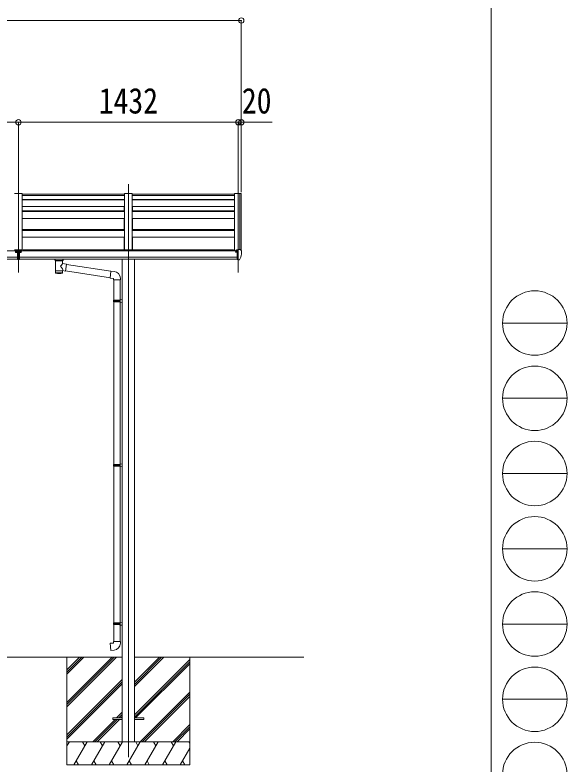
# Model space of a CAD drawing. Units: millimetres at full size. Extents: x -9783 to 9892, y -6828 to 6752.
# Drawn here: x 6295 to 9892, y -4141 to 743 of the extents above; entities that cross this region are included whole.
import ezdxf
from ezdxf.enums import TextEntityAlignment as Align

# ---------------------------------------------------------------- set-up
doc = ezdxf.new("R2010")
doc.units = ezdxf.units.MM
doc.header["$LTSCALE"] = 35
doc.header["$PDMODE"] = 32
doc.header["$PDSIZE"] = 35
for name, color, linetype, lineweight in [('0-0_0', 7, 'Continuous', 9), ('0-1_本体', 4, 'Continuous', 9), ('0-2_部品', 7, 'Continuous', 9), ('0-8_PARTS2', 2, 'Continuous', 9), ('0-A_寸法', 6, 'Continuous', 9), ('F-0_240', 7, 'Continuous', 9)]:
    doc.layers.add(name, color=color, linetype=linetype, lineweight=lineweight)
doc.styles.add('ＭＳ ゴシック', font='')
doc.styles.get('ＭＳ ゴシック').set_extended_font_data('MS Gothic')

msp = doc.modelspace()

# ---------------------------------------------------------------- linework, layer by layer
at = {"layer": '0-0_0'}
for p, q in [((5143.43, -3439.42), (6994.43, -3439.42)), ((6633.93, -3439.42), (6633.93, -4139.41)), ((6633.93, -3733.59), (6928.11, -3439.42)), ((6633.93, -3747.73), (6942.26, -3439.42)), ((6633.93, -3761.88), (6956.4, -3439.42)), ((6633.93, -3549.75), (6744.26, -3439.42)), ((6633.93, -3535.6), (6730.12, -3439.42)), ((6633.93, -3521.46), (6715.98, -3439.42)), ((8177.41, -3439.42), (7073.43, -3439.42)), ((7073.43, -3630.75), (7264.76, -3439.42)), ((7073.43, -3616.6), (7250.62, -3439.42)), ((7073.43, -3602.46), (7236.48, -3439.42)), ((7073.43, -3814.59), (7433.93, -3454.1)), ((7433.93, -3439.42), (7433.93, -4139.41)), ((7073.43, -3828.73), (7433.93, -3468.24)), ((7081.39, -3834.92), (7433.93, -3482.38)), ((6633.93, -3945.72), (6994.43, -3585.23)), ((6633.93, -3959.87), (6994.43, -3599.37)), ((6633.93, -3974.01), (6994.43, -3613.51)), ((7110.74, -3989.42), (7433.93, -3666.23)), ((7124.88, -3989.42), (7433.93, -3680.37)), ((7139.03, -3989.42), (7433.93, -3694.51)), ((6956.88, -3834.92), (6994.43, -3797.36)), ((6802.37, -3989.42), (6947.88, -3843.92)), ((6816.52, -3989.42), (6962.02, -3843.92)), ((6830.66, -3989.42), (6976.16, -3843.92)), ((6971.02, -3834.92), (6994.43, -3811.5)), ((6985.16, -3834.92), (6994.43, -3825.64)), ((7322.87, -3989.42), (7433.93, -3878.36)), ((7337.02, -3989.42), (7433.93, -3892.5)), ((7351.16, -3989.42), (7433.93, -3906.64)), ((6633.93, -4016.92), (6649.81, -3989.41)), ((7433.93, -3989.42), (6633.93, -3989.42)), ((6678.68, -4139.41), (6765.28, -3989.42)), ((6750.28, -4015.4), (6735.28, -3989.41)), ((6794.15, -4139.41), (6880.75, -3989.41)), ((6865.75, -4015.4), (6850.75, -3989.42)), ((6909.62, -4139.41), (6996.22, -3989.42)), ((6981.22, -4015.4), (6966.22, -3989.41)), ((7025.09, -4139.41), (7111.69, -3989.42)), ((7096.69, -4015.4), (7081.69, -3989.41)), ((7140.56, -4139.41), (7227.16, -3989.42)), ((7212.16, -4015.4), (7197.16, -3989.41)), ((7256.03, -4139.41), (7342.63, -3989.42)), ((7312.63, -3989.42), (7327.63, -4015.4)), ((7428.1, -3989.42), (7433.93, -3999.51)), ((7371.5, -4139.41), (7433.93, -4031.28)), ((6633.93, -4139.41), (7433.93, -4139.41)), ((6693.68, -4113.44), (6708.68, -4139.41)), ((6809.15, -4113.44), (6824.15, -4139.41)), ((6924.62, -4113.43), (6939.62, -4139.41)), ((7040.09, -4113.43), (7055.09, -4139.41)), ((7155.56, -4113.44), (7170.56, -4139.41)), ((7271.03, -4113.44), (7286.03, -4139.41)), ((7386.5, -4113.44), (7401.5, -4139.41))]:
    msp.add_line(p, q, dxfattribs=at)
at = {"layer": '0-1_本体'}
for p, q in [((6342.93, -419.35), (6292.93, -419.35)), ((6342.93, -419.35), (6342.93, -786.94)), ((7008.93, -424.48), (6342.93, -424.48)), ((7008.93, -431.55), (6342.93, -431.55)), ((7008.93, -419.35), (7008.93, -786.94)), ((7058.93, -419.35), (7008.93, -419.35)), ((7058.93, -419.35), (7058.93, -786.94)), ((7724.93, -424.48), (7058.93, -424.48)), ((7724.93, -431.55), (7058.93, -431.55)), ((7724.93, -418.75), (7724.93, -793.47)), ((7760.86, -418.95), (7760.23, -420.57)), ((7760.93, -418.84), (7760.93, -783.66)), ((7768.99, -419.17), (7761.15, -418.76)), ((7769.93, -420.06), (7769.94, -790.21)), ((7008.93, -457.86), (6342.93, -457.86)), ((7008.93, -460.42), (6342.93, -460.42)), ((7724.93, -457.86), (7058.93, -457.86)), ((7724.93, -460.42), (7058.93, -460.42)), ((7008.93, -505.16), (6342.93, -505.16)), ((7008.93, -532.14), (6342.93, -532.14)), ((7008.93, -537.09), (6342.93, -537.09)), ((7006.43, -532.14), (7006.43, -505.16)), ((7724.93, -505.16), (7058.93, -505.16)), ((7724.93, -532.14), (7058.93, -532.14)), ((7724.93, -537.09), (7058.93, -537.09)), ((7061.43, -532.14), (7061.43, -505.16)), ((7008.93, -581.28), (6342.93, -581.28)), ((7006.43, -653.05), (7006.43, -581.28)), ((7724.93, -581.28), (7058.93, -581.28)), ((7061.43, -653.05), (7061.43, -581.28)), ((7008.93, -653.05), (6342.93, -653.05)), ((7008.93, -659.85), (6342.93, -659.85)), ((7724.93, -653.05), (7058.93, -653.05)), ((7724.93, -659.85), (7058.93, -659.85)), ((7008.93, -703.4), (6342.93, -703.4)), ((7006.43, -786.94), (7006.43, -703.4)), ((7724.93, -703.4), (7058.93, -703.4)), ((7061.43, -786.94), (7061.43, -703.4)), ((6311.43, -793.47), (596.43, -793.47)), ((6342.93, -786.94), (6292.93, -786.94)), ((7743.43, -793.47), (6324.43, -793.47)), ((7719.93, -786.94), (6347.93, -786.94)), ((6347.93, -793.47), (6347.93, -786.94)), ((7719.93, -793.47), (7719.93, -786.94)), ((596.43, -834.87), (6311.43, -834.87)), ((6311.43, -846.72), (596.43, -846.64)), ((6324.43, -834.87), (7743.43, -834.87)), ((7743.43, -846.72), (6324.43, -846.7)), ((6994.43, -847.01), (6994.43, -3989.42)), ((7073.43, -847.01), (7073.43, -3989.42))]:
    msp.add_line(p, q, dxfattribs=at)
msp.add_lwpolyline([(7760.23, -783.66), (7760.23, -418.75), (7724.93, -418.75)], dxfattribs=at)
msp.add_circle((7735.96, -798.58), 3, dxfattribs=at)
for centre, radius, start, end in [((7761.14, -419.06), 0.301, 87.13321, 158.93673), ((7768.93, -420.17), 1, 6.67014, 87)]:
    msp.add_arc(centre, radius, start, end, dxfattribs=at)
at = {"layer": '0-2_部品'}
for p, q in [((6303.46, -798.8), (6303.46, -800.46)), ((6303.46, -799.7), (6304.46, -799.7)), ((6304.46, -800.46), (6304.46, -798.8)), ((6305.46, -799.56), (6306.46, -799.56)), ((6311.43, -791.12), (6311.43, -849.99)), ((6330.41, -799.56), (6329.41, -799.56)), ((6331.41, -798.8), (6331.41, -800.46)), ((6331.41, -799.7), (6332.41, -799.7)), ((6332.41, -800.46), (6332.41, -798.8)), ((7733.43, -789.53), (7733.43, -793.49)), ((7748.43, -788.37), (7734.43, -788.42)), ((7737.93, -788.41), (7737.93, -786.51)), ((7738.43, -798.6), (7738.13, -798.6)), ((7738.96, -798.6), (7738.43, -798.6)), ((7738.76, -786.1), (7748.43, -785.38)), ((7743.43, -793.41), (7749.93, -793.02)), ((7748.43, -784.6), (7749.93, -784.6)), ((7748.43, -784.6), (7748.43, -790.77)), ((7749.93, -852.18), (7749.93, -783.68)), ((7765.02, -784.25), (7769.09, -790.06)), ((7771.93, -793.05), (7771.93, -793.68)), ((6311.43, -836.82), (6324.43, -836.82)), ((6555.93, -852.99), (6555.93, -846.87)), ((6560.03, -857.49), (6560.02, -937.78)), ((6605.83, -875.06), (6605.83, -857.48)), ((6631.06, -878.97), (6605.83, -875.06)), ((6609.93, -852.99), (6609.93, -846.87)), ((6631.06, -878.97), (6624.03, -924.23)), ((7743.43, -848.98), (7748.93, -848.98)), ((7749.43, -849.98), (7748.93, -848.98)), ((7749.93, -849.98), (7749.43, -849.98)), ((7751.43, -852.09), (7749.93, -852.18)), ((7751.43, -852.09), (7755.14, -851.86)), ((7757.56, -850.37), (7767.3, -834.99)), ((6605.85, -937.78), (6605.83, -921.15)), ((6605.83, -921.41), (6624.03, -924.23)), ((6916.72, -967.85), (6624.3, -922.49)), ((6920.39, -925.92), (6630.74, -880.98)), ((6941.36, -926.31), (6920.52, -924.48)), ((6982.43, -982.05), (6982.43, -971.13)), ((6936.43, -982.05), (6982.43, -982.05)), ((6938.43, -982.05), (6938.43, -1113.67)), ((6980.43, -982.05), (6980.43, -1111.11)), ((6936.43, -1115.67), (6937.43, -1113.67)), ((6936.43, -1115.67), (6980.43, -1115.67)), ((6936.43, -1115.67), (6936.43, -1123.67)), ((6937.43, -1113.67), (6980.43, -1113.67)), ((6975.96, -1115.67), (6975.53, -1113.67)), ((6978.43, -1111.17), (6994.43, -1110.7)), ((6978.43, -1113.17), (6978.43, -1111.17)), ((6978.43, -1113.17), (6980.43, -1113.17)), ((6994.43, -1110.7), (6994.43, -1128.64)), ((6936.43, -1123.67), (6980.43, -1123.67)), ((6936.43, -1123.67), (6937.43, -1125.67)), ((6937.43, -1125.67), (6980.43, -1125.67)), ((6938.43, -1125.67), (6938.43, -2183.52)), ((6978.43, -1128.17), (6978.43, -1126.17)), ((6978.43, -1128.17), (6994.43, -1128.64)), ((6980.43, -1128.23), (6980.43, -2180.96)), ((6936.43, -2185.52), (6937.43, -2183.52)), ((6936.43, -2185.52), (6980.43, -2185.52)), ((6936.43, -2185.52), (6936.43, -2193.52)), ((6936.43, -2193.52), (6980.43, -2193.52)), ((6936.43, -2193.52), (6937.43, -2195.52)), ((6937.43, -2183.52), (6980.43, -2183.52)), ((6937.43, -2195.52), (6980.43, -2195.52)), ((6938.43, -2195.52), (6938.43, -3215.01)), ((6975.96, -2185.52), (6975.53, -2183.52)), ((6978.43, -2181.02), (6994.43, -2180.54)), ((6978.43, -2183.02), (6978.43, -2181.02)), ((6978.43, -2183.02), (6980.43, -2183.02)), ((6978.43, -2198.02), (6978.43, -2196.02)), ((6994.43, -2180.54), (6994.43, -2198.49)), ((6978.43, -2198.02), (6994.43, -2198.49)), ((6980.43, -2198.07), (6980.43, -3212.46)), ((6936.43, -3217.01), (6937.43, -3215.01)), ((6936.43, -3217.01), (6980.43, -3217.01)), ((6936.43, -3217.01), (6936.43, -3225.01)), ((6937.43, -3215.01), (6980.43, -3215.01)), ((6975.96, -3217.01), (6975.53, -3215.01)), ((6978.43, -3212.51), (6994.43, -3212.04)), ((6978.43, -3214.51), (6978.43, -3212.51)), ((6978.43, -3214.51), (6980.43, -3214.51)), ((6994.43, -3212.04), (6994.43, -3229.99)), ((6936.43, -3225.01), (6980.43, -3225.01)), ((6936.43, -3225.01), (6937.43, -3227.01)), ((6937.43, -3227.01), (6980.43, -3227.01)), ((6938.43, -3227.01), (6938.43, -3337.02)), ((6978.43, -3229.51), (6978.43, -3227.51)), ((6978.43, -3229.51), (6994.43, -3229.99)), ((6980.43, -3229.57), (6980.43, -3337.02)), ((6936.43, -3337.02), (6982.43, -3337.02)), ((6936.43, -3347.02), (6936.43, -3337.02)), ((6982.43, -3337.02), (6982.43, -3347.93))]:
    msp.add_line(p, q, dxfattribs=at)
at = {"layer": '0-2_部品', "color": 4}
for p, q in [((6933.93, -3834.91), (6994.43, -3834.91)), ((6933.93, -3834.91), (6933.93, -3843.91)), ((6933.93, -3843.91), (6994.43, -3843.91)), ((7073.43, -3834.91), (7133.93, -3834.91)), ((7073.43, -3843.91), (7133.93, -3843.91)), ((7133.93, -3834.91), (7133.93, -3843.91))]:
    msp.add_line(p, q, dxfattribs=at)
at = {"layer": '0-2_部品'}
for points in [[(6302.46, -798.66), (6301.46, -798.66), (6301.46, -799.56), (6302.46, -799.56)], [(6304.46, -797.76), (6304.46, -796.86), (6303.46, -796.86), (6303.46, -797.76)], [(6303.46, -800.46), (6303.46, -801.36), (6304.46, -801.36), (6304.46, -800.46)], [(6306.46, -799.56), (6306.46, -798.66), (6305.46, -798.66)], [(6311.43, -791.12), (6324.43, -791.12), (6324.43, -849.99), (6311.43, -849.99)], [(6329.41, -799.56), (6329.41, -798.66), (6330.41, -798.66)], [(6331.41, -797.76), (6331.41, -796.86), (6332.41, -796.86), (6332.41, -797.76)], [(6332.41, -800.46), (6332.41, -801.36), (6331.41, -801.36), (6331.41, -800.46)], [(6333.41, -798.66), (6334.41, -798.66), (6334.41, -799.56), (6333.41, -799.56)], [(7733.43, -796.98), (7733.43, -798.6), (7732.96, -798.6)], [(7738.13, -797.41), (7738.13, -798.6), (7733.43, -798.6)], [(7738.76, -786.1), (7738.59, -786.12), (7738.43, -786.15), (7738.29, -786.19), (7738.17, -786.24), (7738.07, -786.3), (7737.99, -786.37), (7737.95, -786.44), (7737.93, -786.51)], [(7743.43, -848.98), (7743.43, -790.77), (7748.43, -790.77)], [(7749.93, -783.68), (7761.93, -783.68), (7764.27, -783.82)], [(6555.97, -853.05), (6555.95, -852.69), (6556.19, -851.73), (6556.71, -850.85), (6557.52, -850.01), (6558.63, -849.21), (6560.03, -848.49)], [(6555.97, -852.93), (6555.95, -853.29), (6556.19, -854.25), (6556.71, -855.13), (6557.52, -855.97), (6558.63, -856.77), (6560.03, -857.49)], [(6605.83, -848.5), (6606.07, -848.59), (6607.42, -849.33), (6608.53, -850.18), (6609.29, -851.04), (6609.75, -851.94), (6609.92, -852.83)], [(6605.83, -857.48), (6606.07, -857.38), (6607.42, -856.65), (6608.53, -855.8), (6609.29, -854.94), (6609.75, -854.04), (6609.92, -853.15)], [(7749.93, -838.29), (7746.77, -837.88), (7743.43, -837.45)], [(6920.52, -924.48), (6916.51, -970.31), (6936.43, -972.05), (6936.43, -982.05)], [(6975.96, -1115.67), (6975.96, -1123.67), (6975.53, -1125.67)], [(6978.43, -1126.17), (6980.43, -1126.17), (6980.43, -1113.17)], [(6975.96, -2185.52), (6975.96, -2193.52), (6975.53, -2195.52)], [(6978.43, -2196.02), (6980.43, -2196.02), (6980.43, -2183.02)], [(6975.96, -3217.01), (6975.96, -3225.01), (6975.53, -3227.01)], [(6978.43, -3227.51), (6980.43, -3227.51), (6980.43, -3214.51)], [(6941.36, -3392.76), (6920.52, -3394.58), (6916.51, -3348.76), (6936.43, -3347.02)]]:
    msp.add_lwpolyline(points, dxfattribs=at)
for centre, radius, start, end in [((7735.93, -798.6), 2.5, 28.35764, 180), ((7735.93, -798.6), 2.5, 0, 28.35764), ((7764.2, -784.82), 1, 35, 86.5), ((7579.44, -793.68), 192.49, 347.8767, 359.9992), ((7768.93, -793.05), 3, 0, 87), ((6573, -898.21), 51.38, 92.46126, 104.61963), ((6592.89, -898.21), 51.38, 75.38037, 87.53874), ((7754.96, -848.87), 3, 273.5, 330), ((7764.7, -833.49), 3, 330, 348.16652), ((6937.43, -971.13), 45, 0, 85), ((6937.43, -3347.93), 45, 275, 0)]:
    msp.add_arc(centre, radius, start, end, dxfattribs=at)
for centre, major_axis in [((6303.96, -798.81), (5.9, 0)), ((6331.91, -798.81), (-5.9, 0))]:
    msp.add_ellipse(centre, major_axis=major_axis, ratio=0.9, dxfattribs=at)
for centre, major_axis, ratio, start_param, end_param in [((6303.96, -799.11), (5.9, 0), 0.9, 6.2831853, 9.424778), ((6302.46, -797.76), (-1, 0), 0.9, 1.5707963, 3.1415927), ((6302.46, -800.46), (1, 0), 0.9, 6.2831853, 7.8539816), ((6302.46, -798.8), (1, 0), 0.9, 6.2831853, 6.9023328), ((6305.46, -797.76), (1, 0), 0.9, 3.1415927, 4.712389), ((6305.46, -798.8), (-1, 0), 0.9, 5.6640378, 6.2831853), ((6305.46, -800.46), (-1, 0), 0.9, 4.712389, 6.2831853), ((6331.91, -799.11), (-5.9, 0), 0.9, 3.1415927, 6.2831853), ((6330.41, -797.76), (-1, 0), 0.9, 1.5707963, 3.1415927), ((6330.41, -800.46), (1, 0), 0.9, 6.2831853, 7.8539816), ((6330.41, -798.8), (1, 0), 0.9, 6.2831853, 6.9023328), ((6333.41, -797.76), (1, 0), 0.9, 3.1415927, 4.712389), ((6333.41, -798.8), (-1, 0), 0.9, 5.6640378, 6.2831853), ((6333.41, -800.46), (-1, 0), 0.9, 4.712389, 6.2831853), ((7734.43, -789.53), (0.02, 1.1), 0.906239, 0.0206394, 1.5914357), ((6582.93, -858.68), (-22.91, -0.42), 0.072511, 4.711586, 6.2823824), ((6582.96, -857.05), (-22.91, -0.42), 0.072511, 4.711586, 6.2823824), ((6582.91, -857.06), (22.92, -0.42), 0.07247, 0.0008089, 1.5716053), ((6582.91, -858.68), (22.92, -0.42), 0.07247, 0.0008089, 1.5716053), ((6585.49, -897.26), (20.32, 22.25), 0.045535, 4.9756507, 6.2441899), ((6593.93, -852.99), (16, 0), 0.361356, 0, 0.0194874), ((6593.93, -852.99), (16, 0), 0.361356, 6.2636979, 6.2831853), ((6582.93, -925.34), (22.91, 0), 0.122865, 6.2831853, 9.424778), ((6582.93, -894.61), (-22.81, 26.62), 0.234429, 3.1563334, 4.5976381), ((6582.93, -937.78), (22.92, 0), 0.101955, 6.2829723, 9.4248207), ((6582.93, -937.78), (22.92, 0), 0.101955, 3.1415499, 6.2833984)]:
    msp.add_ellipse(centre, major_axis=major_axis, ratio=ratio, start_param=start_param, end_param=end_param, dxfattribs=at)
at = {"layer": '0-8_PARTS2'}
for p, q in [((6317.93, -933.21), (6317.93, -359.16)), ((7033.93, -933.21), (7033.93, -359.16)), ((7749.93, -933.21), (7749.93, -359.16)), ((7033.93, -839.42), (7033.93, -4089.42))]:
    msp.add_line(p, q, dxfattribs=at)
at = {"layer": '0-A_寸法'}
for p, q in [((569.94, 707.1), (7769.93, 707.1)), ((7769.93, 707.1), (7769.93, 44.47)), ((589.94, 44.47), (6317.93, 44.47)), ((6317.93, 44.47), (6317.93, -411.1)), ((6317.93, 44.47), (7749.93, 44.47)), ((7749.93, 44.47), (7749.93, -411.1)), ((7749.93, 44.47), (7769.93, 44.47)), ((7769.93, 44.47), (7769.93, -411.1)), ((7769.93, 44.47), (7969.93, 44.47))]:
    msp.add_line(p, q, dxfattribs=at)
for p in [(7769.93, 707.1), (6317.93, 44.47), (7749.93, 44.47), (7769.93, 44.47)]:
    msp.add_point(p, dxfattribs=at)
at = {"layer": 'F-0_240', "color": 5}
msp.add_line((9396.97, 6751.9), (9396.97, -6828.1), dxfattribs=at)
at = {"layer": 'F-0_240', "color": 4}
for p, q in [((9471.77, -1263.1), (9891.77, -1263.1)), ((9471.77, -1753.1), (9891.77, -1753.1)), ((9471.77, -2243.1), (9891.77, -2243.1)), ((9471.77, -2733.1), (9891.77, -2733.1)), ((9471.77, -3223.1), (9891.77, -3223.1)), ((9471.77, -3713.1), (9891.77, -3713.1))]:
    msp.add_line(p, q, dxfattribs=at)
for centre in [(9681.77, -1263.1), (9681.77, -1753.1), (9681.77, -2243.1), (9681.77, -2733.1), (9681.77, -3223.1), (9681.77, -3713.1), (9681.77, -4203.1)]:
    msp.add_circle(centre, 210, dxfattribs=at)

# ---------------------------------------------------------------- texts
at = {"layer": '0-A_寸法', "color": 7, "style": 'ＭＳ ゴシック', "width": 0.85}
for s, p in [('1432', (6841.43, 51.47)), ('20', (7773.68, 51.47))]:
    msp.add_text(s, height=166.8, dxfattribs=at).set_placement(p, align=Align.BOTTOM_LEFT)

doc.saveas('drawing.dxf')
